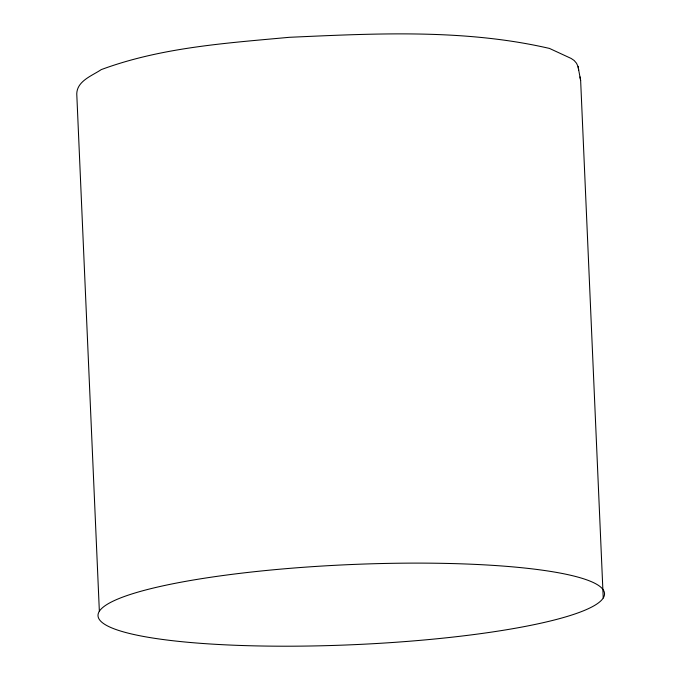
<?xml version="1.0" encoding="UTF-8"?>
<svg xmlns="http://www.w3.org/2000/svg" width="680" height="680" viewBox="0 0 680 680"><rect width="100%" height="100%" fill="white"/><g stroke="black" fill="none" stroke-linecap="round" stroke-linejoin="round"><path stroke-width="1.02" d="M603.236 597.992A253.478 40.086 -2.5 0 0 247.503 572.475A253.478 40.086 -2.5 0 0 203.142 643.51A253.478 40.086 -2.5 0 0 603.236 597.992L580.644 80.52L578.051 66.529L576.504 63.24L574.141 60.478L571.14 58.446L549.491 48.433C464.559 28.798 375.743 33.43 289.323 37.306C226.066 43.163 161.313 47.353 101.235 69.615C92.234 75.709 77.027 80.886 76.763 93.849L99.356 611.328M580.006 76.9L580.644 80.52M578.051 66.529L578.688 70.133"/></g></svg>
